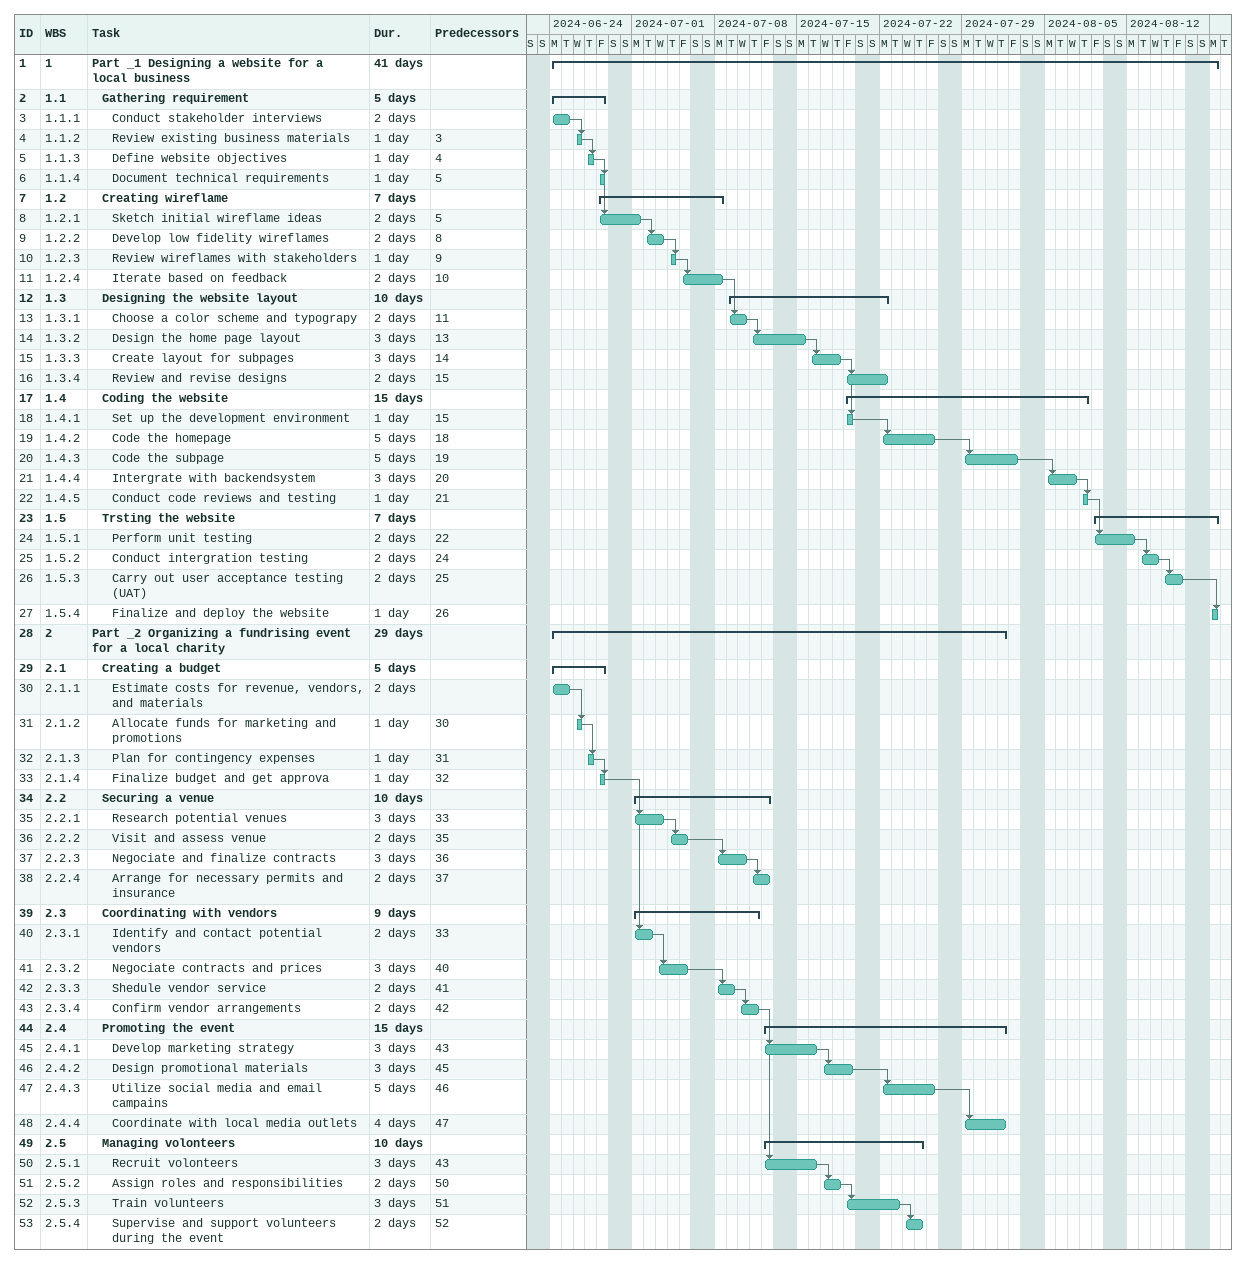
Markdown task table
| ID | WBS | Task | Duration | Start | Finish | Predecessors |
|---|---|---|---|---|---|---|
| 1 | 1 | **Part _1 Designing a website for a local business** | 41d | 2024-06-24 | 2024-08-19 |  |
| 2 | 1.1 | **Gathering requirement** | 5d | 2024-06-24 | 2024-06-28 |  |
| 3 | 1.1.1 | Conduct stakeholder interviews | 2d | 2024-06-24 | 2024-06-25 |  |
| 4 | 1.1.2 | Review existing business materials | 1d | 2024-06-26 | 2024-06-26 | 3 |
| 5 | 1.1.3 | Define website objectives | 1d | 2024-06-27 | 2024-06-27 | 4 |
| 6 | 1.1.4 | Document technical requirements | 1d | 2024-06-28 | 2024-06-28 | 5 |
| 7 | 1.2 | **Creating wireflame** | 7d | 2024-06-28 | 2024-07-08 |  |
| 8 | 1.2.1 | Sketch initial wireflame ideas | 2d | 2024-06-28 | 2024-07-01 | 5 |
| 9 | 1.2.2 | Develop low fidelity wireflames | 2d | 2024-07-02 | 2024-07-03 | 8 |
| 10 | 1.2.3 | Review wireflames with stakeholders | 1d | 2024-07-04 | 2024-07-04 | 9 |
| 11 | 1.2.4 | Iterate based on feedback | 2d | 2024-07-05 | 2024-07-08 | 10 |
| 12 | 1.3 | **Designing the website layout** | 10d | 2024-07-09 | 2024-07-22 |  |
| 13 | 1.3.1 | Choose a color scheme and typograpy | 2d | 2024-07-09 | 2024-07-10 | 11 |
| 14 | 1.3.2 | Design the home page layout | 3d | 2024-07-11 | 2024-07-15 | 13 |
| 15 | 1.3.3 | Create layout for subpages | 3d | 2024-07-16 | 2024-07-18 | 14 |
| 16 | 1.3.4 | Review and revise designs | 2d | 2024-07-19 | 2024-07-22 | 15 |
| 17 | 1.4 | **Coding the website** | 15d | 2024-07-19 | 2024-08-08 |  |
| 18 | 1.4.1 | Set up the development environment | 1d | 2024-07-19 | 2024-07-19 | 15 |
| 19 | 1.4.2 | Code the homepage | 5d | 2024-07-22 | 2024-07-26 | 18 |
| 20 | 1.4.3 | Code the subpage | 5d | 2024-07-29 | 2024-08-02 | 19 |
| 21 | 1.4.4 | Intergrate with backendsystem | 3d | 2024-08-05 | 2024-08-07 | 20 |
| 22 | 1.4.5 | Conduct code reviews and testing | 1d | 2024-08-08 | 2024-08-08 | 21 |
| 23 | 1.5 | **Trsting the website** | 7d | 2024-08-09 | 2024-08-19 |  |
| 24 | 1.5.1 | Perform unit testing | 2d | 2024-08-09 | 2024-08-12 | 22 |
| 25 | 1.5.2 | Conduct intergration testing | 2d | 2024-08-13 | 2024-08-14 | 24 |
| 26 | 1.5.3 | Carry out user acceptance testing (UAT) | 2d | 2024-08-15 | 2024-08-16 | 25 |
| 27 | 1.5.4 | Finalize and deploy the website | 1d | 2024-08-19 | 2024-08-19 | 26 |
| 28 | 2 | **Part _2 Organizing a fundrising event for a local charity** | 29d | 2024-06-24 | 2024-08-01 |  |
| 29 | 2.1 | **Creating a budget** | 5d | 2024-06-24 | 2024-06-28 |  |
| 30 | 2.1.1 | Estimate costs for revenue, vendors, and materials | 2d | 2024-06-24 | 2024-06-25 |  |
| 31 | 2.1.2 | Allocate funds for marketing and promotions | 1d | 2024-06-26 | 2024-06-26 | 30 |
| 32 | 2.1.3 | Plan for contingency expenses | 1d | 2024-06-27 | 2024-06-27 | 31 |
| 33 | 2.1.4 | Finalize budget and get approva | 1d | 2024-06-28 | 2024-06-28 | 32 |
| 34 | 2.2 | **Securing a venue** | 10d | 2024-07-01 | 2024-07-12 |  |
| 35 | 2.2.1 | Research potential venues | 3d | 2024-07-01 | 2024-07-03 | 33 |
| 36 | 2.2.2 | Visit and assess venue | 2d | 2024-07-04 | 2024-07-05 | 35 |
| 37 | 2.2.3 | Negociate and finalize contracts | 3d | 2024-07-08 | 2024-07-10 | 36 |
| 38 | 2.2.4 | Arrange for necessary permits and insurance | 2d | 2024-07-11 | 2024-07-12 | 37 |
| 39 | 2.3 | **Coordinating with vendors** | 9d | 2024-07-01 | 2024-07-11 |  |
| 40 | 2.3.1 | Identify and contact potential vendors | 2d | 2024-07-01 | 2024-07-02 | 33 |
| 41 | 2.3.2 | Negociate contracts and prices | 3d | 2024-07-03 | 2024-07-05 | 40 |
| 42 | 2.3.3 | Shedule vendor service | 2d | 2024-07-08 | 2024-07-09 | 41 |
| 43 | 2.3.4 | Confirm vendor arrangements | 2d | 2024-07-10 | 2024-07-11 | 42 |
| 44 | 2.4 | **Promoting the event** | 15d | 2024-07-12 | 2024-08-01 |  |
| 45 | 2.4.1 | Develop marketing strategy | 3d | 2024-07-12 | 2024-07-16 | 43 |
| 46 | 2.4.2 | Design promotional materials | 3d | 2024-07-17 | 2024-07-19 | 45 |
| 47 | 2.4.3 | Utilize social media and email campains | 5d | 2024-07-22 | 2024-07-26 | 46 |
| 48 | 2.4.4 | Coordinate with local media outlets | 4d | 2024-07-29 | 2024-08-01 | 47 |
| 49 | 2.5 | **Managing volonteers** | 10d | 2024-07-12 | 2024-07-25 |  |
| 50 | 2.5.1 | Recruit volonteers | 3d | 2024-07-12 | 2024-07-16 | 43 |
| 51 | 2.5.2 | Assign roles and responsibilities | 2d | 2024-07-17 | 2024-07-18 | 50 |
| 52 | 2.5.3 | Train volunteers | 3d | 2024-07-19 | 2024-07-23 | 51 |
| 53 | 2.5.4 | Supervise and support volunteers during the event | 2d | 2024-07-24 | 2024-07-25 | 52 |
